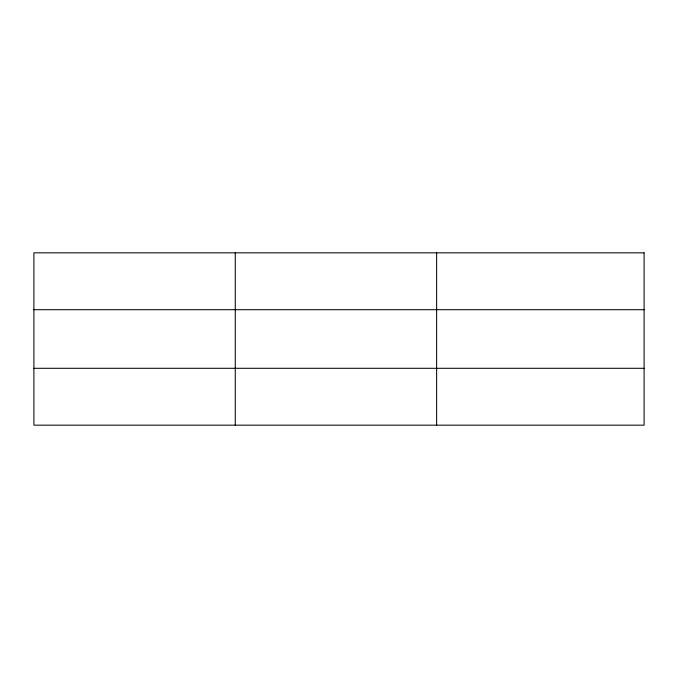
<?xml version="1.0" encoding="UTF-8"?>
<svg xmlns="http://www.w3.org/2000/svg" width="678" height="678" viewBox="0 0 678 678"><rect width="100%" height="100%" fill="white"/><g stroke="black" fill="none" stroke-linecap="round" stroke-linejoin="round"><path stroke-width="1.02" d="M235.266 252.835L235.266 425.165M436.632 252.835L436.632 425.165M33.9 309.702L644.1 309.702M33.9 368.298L644.1 368.298M644.1 252.835L644.1 425.165L33.9 425.165L33.9 252.835L644.1 252.835"/></g></svg>
